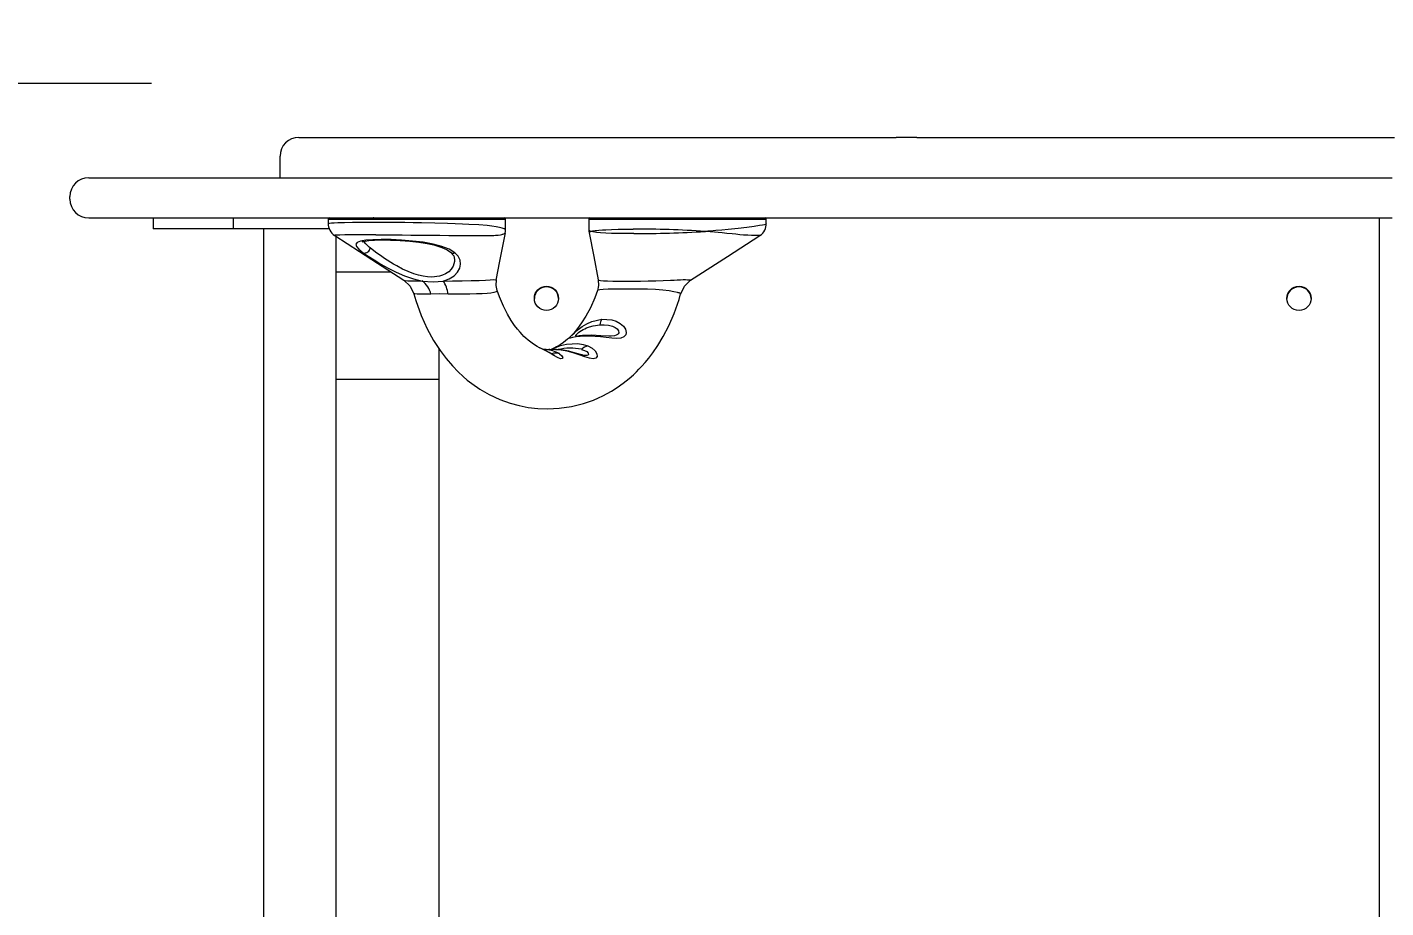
# Model space of a CAD drawing. Header units: millimetres. Extents: x -2634 to 1859, y -2336 to 1765.
# Drawn here: x -418 to 88, y -42 to 286 of the extents above; entities that cross this region are included whole.
import ezdxf

# ---------------------------------------------------------------- set-up
doc = ezdxf.new("R2010")
doc.units = ezdxf.units.MM
for name, color, linetype in [('DIKOM_ОБЪЕКТ', 7, 'Continuous'), ('DIKOM_РАЗМЕР_ЗОНА', 7, 'Continuous'), ('DIKOM_РАЗМЕР_ОБЪЕКТА', 7, 'Continuous')]:
    doc.layers.add(name, color=color, linetype=linetype)
doc.styles.add('style1', font='arialbd.ttf', dxfattribs={"width": 0.8})
doc.dimstyles.new('1-50', dxfattribs={"dimtxt": 300, "dimasz": 200, "dimexe": 100, "dimexo": 0, "dimgap": 100, "dimtad": 1, "dimtxsty": 'style1', "dimcen": 200, "dimclrd": 7, "dimclre": 7, "dimclrt": 7, "dimadec": 1, "dimazin": 2, "dimtfac": 1, "dimtmove": 0, "dimatfit": 2, "dimfxl": 0, "dimlwd": 25, "dimlwe": 18, "dimarcsym": 0})

# ---------------------------------------------------------------- blocks, each defined once
blk = doc.blocks.new('*D1')
at = {"layer": 'Defpoints', "color": 0, "transparency": 16777216}
for p in [(-371.51, 264.53), (-555.92, -235.47), (-358.25, -235.47)]:
    blk.add_point(p, dxfattribs=at)
at = {"layer": 'DIKOM_РАЗМЕР_ОБЪЕКТА', "color": 7, "lineweight": 25, "transparency": 16777216}
for p, q in [((-555.92, 464.53), (-555.92, 664.53)), ((-555.92, 264.53), (-555.92, -235.47)), ((-555.92, -435.47), (-555.92, -635.47))]:
    blk.add_line(p, q, dxfattribs=at)
at = {"layer": 'DIKOM_РАЗМЕР_ОБЪЕКТА', "color": 7, "lineweight": 18, "transparency": 16777216}
for p, q in [((-371.51, 264.53), (-655.92, 264.53)), ((-358.25, -235.47), (-655.92, -235.47))]:
    blk.add_line(p, q, dxfattribs=at)
at = {"layer": 'DIKOM_РАЗМЕР_ОБЪЕКТА', "color": 7, "transparency": 16777216}
for points in [[(-589.25, 464.53), (-522.58, 464.53), (-555.92, 264.53)], [(-589.25, -435.47), (-522.58, -435.47), (-555.92, -235.47)]]:
    blk.add_solid(points, dxfattribs=at)
at = {"layer": 'DIKOM_РАЗМЕР_ОБЪЕКТА', "color": 7, "transparency": 16777216, "insert": (-809.09, 14.53), "char_height": 300, "attachment_point": 5, "rotation": 90, "style": 'style1'}
blk.add_mtext('{\\fArial|b0|i0|c204|p34;460}', dxfattribs=at)
blk = doc.blocks.new('*D3')
at = {"layer": 'Defpoints', "color": 0, "transparency": 16777216}
for p in [(-2184.02, 1764.53), (329.94, 1764.53), (329.94, -1735.47)]:
    blk.add_point(p, dxfattribs=at)
at = {"layer": 'DIKOM_РАЗМЕР_ЗОНА', "color": 7, "lineweight": 18, "transparency": 16777216}
for p, q in [((329.94, 1764.53), (-2284.02, 1764.53)), ((329.94, -1735.47), (-2284.02, -1735.47))]:
    blk.add_line(p, q, dxfattribs=at)
at = {"layer": 'DIKOM_РАЗМЕР_ЗОНА', "color": 7, "lineweight": 25, "transparency": 16777216}
blk.add_line((-2184.02, -1535.47), (-2184.02, 1564.53), dxfattribs=at)
at = {"layer": 'DIKOM_РАЗМЕР_ЗОНА', "color": 7, "transparency": 16777216}
for points in [[(-2217.35, 1564.53), (-2150.68, 1564.53), (-2184.02, 1764.53)], [(-2217.35, -1535.47), (-2150.68, -1535.47), (-2184.02, -1735.47)]]:
    blk.add_solid(points, dxfattribs=at)
at = {"layer": 'DIKOM_РАЗМЕР_ЗОНА', "color": 7, "transparency": 16777216, "insert": (-2437.29, 14.53), "char_height": 300, "attachment_point": 5, "rotation": 90, "style": 'style1'}
blk.add_mtext('{\\fArial|b0|i0|c204|p34;3500}', dxfattribs=at)

msp = doc.modelspace()

# ---------------------------------------------------------------- linework, layer by layer
at = {"layer": 'DIKOM_ОБЪЕКТ', "color": 7, "lineweight": 15}
for p, q in [((-316.659, 244.508), (-312.699, 244.508)), ((-316.622, 244.508), (-315.16, 244.508)), ((-312.699, 244.508), (-310.517, 244.508)), ((-310.517, 244.508), (-308.516, 244.508)), ((-308.516, 244.508), (-307.555, 244.508)), ((-307.555, 244.508), (-306.601, 244.508)), ((-306.601, 244.508), (-305.646, 244.508)), ((-305.646, 244.508), (-304.675, 244.508)), ((-304.675, 244.508), (-303.678, 244.508)), ((-303.678, 244.508), (-302.641, 244.508)), ((-302.641, 244.508), (-301.553, 244.508)), ((-301.553, 244.508), (-300.402, 244.508)), ((-300.402, 244.508), (-297.862, 244.508)), ((-297.862, 244.508), (-282.758, 244.508)), ((-282.758, 244.508), (-270.886, 244.508)), ((-270.886, 244.508), (-255.105, 244.508)), ((-255.105, 244.508), (-252.874, 244.508)), ((-252.874, 244.508), (-250.678, 244.508)), ((-250.678, 244.508), (-248.517, 244.508)), ((-248.517, 244.508), (-246.391, 244.508)), ((-246.391, 244.508), (-242.237, 244.508)), ((-242.237, 244.508), (-238.213, 244.508)), ((-238.213, 244.508), (-234.315, 244.508)), ((-234.315, 244.508), (-230.536, 244.508)), ((-230.536, 244.508), (-223.321, 244.508)), ((-223.321, 244.508), (-216.53, 244.508)), ((-216.53, 244.508), (-210.124, 244.508)), ((-210.124, 244.508), (-198.316, 244.508)), ((-198.316, 244.508), (-177.647, 244.508)), ((-177.647, 244.508), (-172.872, 244.508)), ((-172.872, 244.508), (-168.177, 244.508)), ((-168.177, 244.508), (-165.847, 244.508)), ((-165.847, 244.508), (-163.523, 244.508)), ((-163.523, 244.508), (-162.362, 244.508)), ((-162.362, 244.508), (-161.2, 244.508)), ((-161.2, 244.508), (-160.037, 244.508)), ((-160.037, 244.508), (-158.874, 244.508)), ((-158.874, 244.508), (-156.603, 244.508)), ((-156.603, 244.508), (-154.445, 244.508)), ((-154.445, 244.508), (-152.387, 244.508)), ((-152.387, 244.508), (-150.419, 244.508)), ((-150.419, 244.508), (-148.53, 244.508)), ((-148.53, 244.508), (-146.709, 244.508)), ((-146.709, 244.508), (-144.943, 244.508)), ((-144.943, 244.508), (-144.079, 244.508)), ((-144.079, 244.508), (-143.224, 244.508)), ((-143.224, 244.508), (-141.539, 244.508)), ((-141.539, 244.508), (-139.877, 244.508)), ((-139.877, 244.508), (-138.227, 244.508)), ((-138.227, 244.508), (-136.579, 244.508)), ((-136.579, 244.508), (-133.241, 244.508)), ((-133.241, 244.508), (-129.774, 244.508)), ((-129.774, 244.508), (-126.091, 244.508)), ((-126.091, 244.508), (-122.102, 244.508)), ((-122.102, 244.508), (-119.964, 244.508)), ((-119.964, 244.508), (-117.718, 244.508)), ((-117.718, 244.508), (-115.351, 244.508)), ((-115.351, 244.508), (-112.851, 244.508)), ((-112.851, 244.508), (-110.209, 244.508)), ((-110.209, 244.508), (-107.412, 244.508)), ((-107.412, 244.508), (-104.452, 244.508)), ((-104.452, 244.508), (-101.314, 244.508)), ((-101.314, 244.508), (-97.989, 244.508)), ((-97.989, 244.508), (-94.466, 244.508)), ((-86.781, 244.508), (-94.466, 244.508)), ((-86.781, 244.508), (-82.904, 244.508)), ((-82.904, 244.508), (-78.313, 244.508)), ((-78.313, 244.508), (-67.362, 244.508)), ((-67.362, 244.508), (-41.024, 244.508)), ((-41.024, 244.508), (-13.787, 244.508)), ((-13.787, 244.508), (-1.713, 244.508)), ((-1.713, 244.508), (3.609, 244.508)), ((3.609, 244.508), (8.329, 244.508)), ((8.329, 244.508), (10.708, 244.508)), ((10.708, 244.508), (13.446, 244.508)), ((13.446, 244.508), (16.525, 244.508)), ((16.525, 244.508), (19.926, 244.508)), ((19.926, 244.508), (27.62, 244.508)), ((27.62, 244.508), (36.38, 244.508)), ((36.38, 244.508), (46.059, 244.508)), ((46.059, 244.508), (56.509, 244.508)), ((56.509, 244.508), (67.581, 244.508)), ((67.581, 244.508), (79.129, 244.508)), ((79.129, 244.508), (91.004, 244.508)), ((-323.659, 229.508), (-323.659, 237.508)), ((-394.875, 229.508), (-390.929, 229.508)), ((-390.929, 229.508), (-382.623, 229.508)), ((-382.623, 229.508), (-373.78, 229.508)), ((-373.78, 229.508), (-364.962, 229.508)), ((-364.962, 229.508), (-364.844, 229.508)), ((-364.844, 229.508), (-364.536, 229.508)), ((-364.536, 229.508), (-364.033, 229.508)), ((-364.033, 229.508), (-363.328, 229.508)), ((-363.328, 229.508), (-362.897, 229.508)), ((-362.897, 229.508), (-362.414, 229.508)), ((-362.414, 229.508), (-362.375, 229.508)), ((-362.375, 229.508), (-362.331, 229.508)), ((-362.331, 229.508), (-362.284, 229.508)), ((-362.284, 229.508), (-362.231, 229.508)), ((-362.231, 229.508), (-362.174, 229.508)), ((-362.174, 229.508), (-362.113, 229.508)), ((-362.113, 229.508), (-362.047, 229.508)), ((-362.047, 229.508), (-361.977, 229.508)), ((-361.977, 229.508), (-361.904, 229.508)), ((-361.904, 229.508), (-361.826, 229.508)), ((-361.826, 229.508), (-361.744, 229.508)), ((-361.744, 229.508), (-361.659, 229.508)), ((-361.659, 229.508), (-361.476, 229.508)), ((-361.476, 229.508), (-361.279, 229.508)), ((-361.279, 229.508), (-361.068, 229.508)), ((-361.068, 229.508), (-360.844, 229.508)), ((-360.844, 229.508), (-360.606, 229.508)), ((-360.606, 229.508), (-360.358, 229.508)), ((-360.358, 229.508), (-360.097, 229.508)), ((-360.097, 229.508), (-359.826, 229.508)), ((-359.826, 229.508), (-359.545, 229.508)), ((-359.545, 229.508), (-359.254, 229.508)), ((-359.254, 229.508), (-358.955, 229.508)), ((-358.955, 229.508), (-358.647, 229.508)), ((-358.647, 229.508), (-358.332, 229.508)), ((-358.332, 229.508), (-358.009, 229.508)), ((-358.009, 229.508), (-357.913, 229.508)), ((-357.913, 229.508), (-357.858, 229.508)), ((-357.858, 229.508), (-357.576, 229.508)), ((-357.576, 229.508), (-357.048, 229.508)), ((-357.048, 229.508), (-356.256, 229.508)), ((-356.256, 229.508), (-355.754, 229.508)), ((-355.754, 229.508), (-355.18, 229.508)), ((-355.18, 229.508), (-354.529, 229.508)), ((-354.529, 229.508), (-353.801, 229.508)), ((-353.801, 229.508), (-352.993, 229.508)), ((-352.993, 229.508), (-352.101, 229.508)), ((-352.101, 229.508), (-351.125, 229.508)), ((-351.125, 229.508), (-350.061, 229.508)), ((-350.061, 229.508), (-347.611, 229.508)), ((-347.611, 229.508), (-344.722, 229.508)), ((-344.722, 229.508), (-341.435, 229.508)), ((-341.435, 229.508), (-337.793, 229.508)), ((-337.793, 229.508), (-329.608, 229.508)), ((-329.608, 229.508), (-320.501, 229.508)), ((-320.501, 229.508), (-315.706, 229.508)), ((-315.706, 229.508), (-310.805, 229.508)), ((-310.805, 229.508), (-305.841, 229.508)), ((-305.841, 229.508), (-300.855, 229.508)), ((-300.855, 229.508), (-295.89, 229.508)), ((-295.89, 229.508), (-290.985, 229.508)), ((-290.985, 229.508), (-288.569, 229.508)), ((-288.569, 229.508), (-286.184, 229.508)), ((-286.184, 229.508), (-283.836, 229.508)), ((-283.836, 229.508), (-281.529, 229.508)), ((-281.529, 229.508), (-276.88, 229.508)), ((-276.88, 229.508), (-272.089, 229.508)), ((-272.089, 229.508), (-267.18, 229.508)), ((-267.18, 229.508), (-262.179, 229.508)), ((-262.179, 229.508), (-257.108, 229.508)), ((-257.108, 229.508), (-251.994, 229.508)), ((-251.994, 229.508), (-246.861, 229.508)), ((-246.861, 229.508), (-241.732, 229.508)), ((-241.732, 229.508), (-236.634, 229.508)), ((-236.634, 229.508), (-231.59, 229.508)), ((-231.59, 229.508), (-226.624, 229.508)), ((-226.624, 229.508), (-221.763, 229.508)), ((-221.763, 229.508), (-217.029, 229.508)), ((-217.029, 229.508), (-212.448, 229.508)), ((-212.448, 229.508), (-208.044, 229.508)), ((-208.044, 229.508), (-203.842, 229.508)), ((-203.842, 229.508), (-201.809, 229.508)), ((-201.809, 229.508), (-199.801, 229.508)), ((-199.801, 229.508), (-197.818, 229.508)), ((-197.818, 229.508), (-195.86, 229.508)), ((-195.86, 229.508), (-193.928, 229.508)), ((-193.928, 229.508), (-192.02, 229.508)), ((-192.02, 229.508), (-188.278, 229.508)), ((-188.278, 229.508), (-184.633, 229.508)), ((-184.633, 229.508), (-181.084, 229.508)), ((-181.084, 229.508), (-174.268, 229.508)), ((-174.268, 229.508), (-161.724, 229.508)), ((-161.724, 229.508), (-158.808, 229.508)), ((-158.808, 229.508), (-155.975, 229.508)), ((-155.975, 229.508), (-154.59, 229.508)), ((-154.59, 229.508), (-153.226, 229.508)), ((-153.226, 229.508), (-151.882, 229.508)), ((-151.882, 229.508), (-151.218, 229.508)), ((-151.218, 229.508), (-150.559, 229.508)), ((-150.559, 229.508), (-149.893, 229.508)), ((-149.893, 229.508), (-149.208, 229.508)), ((-149.208, 229.508), (-148.505, 229.508)), ((-148.505, 229.508), (-147.784, 229.508)), ((-147.784, 229.508), (-147.046, 229.508)), ((-147.046, 229.508), (-146.289, 229.508)), ((-146.289, 229.508), (-145.515, 229.508)), ((-145.515, 229.508), (-144.726, 229.508)), ((-144.726, 229.508), (-143.919, 229.508)), ((-143.919, 229.508), (-143.095, 229.508)), ((-143.095, 229.508), (-142.641, 229.508)), ((-142.641, 229.508), (-141.539, 229.508)), ((-141.539, 229.508), (-139.877, 229.508)), ((-139.877, 229.508), (-138.227, 229.508)), ((-138.227, 229.508), (-136.579, 229.508)), ((-136.579, 229.508), (-133.241, 229.508)), ((-133.241, 229.508), (-129.774, 229.508)), ((-129.774, 229.508), (-126.091, 229.508)), ((-126.091, 229.508), (-122.102, 229.508)), ((-122.102, 229.508), (-119.964, 229.508)), ((-119.964, 229.508), (-119.675, 229.508)), ((-119.675, 229.508), (-116.956, 229.508)), ((-116.956, 229.508), (-112.307, 229.508)), ((-112.307, 229.508), (-102.689, 229.508)), ((-102.689, 229.508), (-80.06, 229.508)), ((-80.06, 229.508), (-73.546, 229.508)), ((-73.546, 229.508), (-68.012, 229.508)), ((-68.012, 229.508), (-62.188, 229.508)), ((-62.188, 229.508), (-56.136, 229.508)), ((-56.136, 229.508), (-49.92, 229.508)), ((-49.92, 229.508), (-37.249, 229.508)), ((-37.249, 229.508), (-24.679, 229.508)), ((-24.679, 229.508), (-12.716, 229.508)), ((-12.716, 229.508), (-1.865, 229.508)), ((-1.865, 229.508), (7.367, 229.508)), ((7.367, 229.508), (9.746, 229.508)), ((9.746, 229.508), (12.484, 229.508)), ((12.484, 229.508), (15.563, 229.508)), ((15.563, 229.508), (18.964, 229.508)), ((18.964, 229.508), (26.657, 229.508)), ((26.657, 229.508), (35.418, 229.508)), ((35.418, 229.508), (45.097, 229.508)), ((45.097, 229.508), (55.547, 229.508)), ((55.547, 229.508), (66.619, 229.508)), ((66.619, 229.508), (78.167, 229.508)), ((78.167, 229.508), (90.042, 229.508)), ((-401.875, 221.508), (-401.875, 222.508)), ((-394.875, 214.508), (-382.623, 214.508)), ((-382.623, 214.508), (-373.78, 214.508)), ((-373.78, 214.508), (-364.962, 214.508)), ((-370.95, 214.508), (-370.95, 210.508)), ((-364.962, 214.508), (-364.844, 214.508)), ((-364.844, 214.508), (-364.536, 214.508)), ((-364.536, 214.508), (-364.033, 214.508)), ((-364.033, 214.508), (-363.328, 214.508)), ((-363.328, 214.508), (-362.897, 214.508)), ((-362.897, 214.508), (-362.414, 214.508)), ((-362.414, 214.508), (-362.375, 214.508)), ((-362.375, 214.508), (-362.331, 214.508)), ((-362.331, 214.508), (-362.284, 214.508)), ((-362.284, 214.508), (-362.231, 214.508)), ((-362.231, 214.508), (-362.174, 214.508)), ((-362.174, 214.508), (-362.113, 214.508)), ((-362.113, 214.508), (-362.047, 214.508)), ((-362.047, 214.508), (-361.977, 214.508)), ((-361.977, 214.508), (-361.904, 214.508)), ((-361.904, 214.508), (-361.826, 214.508)), ((-361.826, 214.508), (-361.744, 214.508)), ((-361.744, 214.508), (-361.659, 214.508)), ((-361.659, 214.508), (-361.476, 214.508)), ((-361.476, 214.508), (-361.279, 214.508)), ((-361.279, 214.508), (-361.068, 214.508)), ((-361.068, 214.508), (-360.844, 214.508)), ((-360.844, 214.508), (-360.606, 214.508)), ((-360.606, 214.508), (-360.358, 214.508)), ((-360.358, 214.508), (-360.097, 214.508)), ((-360.097, 214.508), (-359.826, 214.508)), ((-359.826, 214.508), (-359.545, 214.508)), ((-359.545, 214.508), (-359.254, 214.508)), ((-359.254, 214.508), (-358.955, 214.508)), ((-358.955, 214.508), (-358.647, 214.508)), ((-358.647, 214.508), (-358.332, 214.508)), ((-358.332, 214.508), (-358.009, 214.508)), ((-358.009, 214.508), (-357.913, 214.508)), ((-357.913, 214.508), (-357.858, 214.508)), ((-357.858, 214.508), (-357.576, 214.508)), ((-357.576, 214.508), (-357.048, 214.508)), ((-357.048, 214.508), (-356.256, 214.508)), ((-356.256, 214.508), (-355.754, 214.508)), ((-355.754, 214.508), (-355.18, 214.508)), ((-355.18, 214.508), (-354.529, 214.508)), ((-354.529, 214.508), (-353.801, 214.508)), ((-353.801, 214.508), (-352.993, 214.508)), ((-352.993, 214.508), (-352.101, 214.508)), ((-352.101, 214.508), (-351.125, 214.508)), ((-351.125, 214.508), (-350.061, 214.508)), ((-350.061, 214.508), (-347.611, 214.508)), ((-347.611, 214.508), (-344.722, 214.508)), ((-344.722, 214.508), (-341.435, 214.508)), ((-341.435, 214.508), (-337.793, 214.508)), ((-340.95, 210.508), (-340.95, 214.508)), ((-337.793, 214.508), (-329.608, 214.508)), ((-329.608, 214.508), (-320.501, 214.508)), ((-320.501, 214.508), (-315.706, 214.508)), ((-315.706, 214.508), (-310.805, 214.508)), ((-310.805, 214.508), (-305.841, 214.508)), ((-305.841, 214.508), (-300.855, 214.508)), ((-305.765, 214.008), (-305.765, 212.276)), ((-289.265, 214.008), (-305.765, 214.008)), ((-300.855, 214.508), (-295.89, 214.508)), ((-295.89, 214.508), (-290.985, 214.508)), ((-290.985, 214.508), (-288.569, 214.508)), ((-239.765, 214.008), (-289.265, 214.008)), ((-288.744, 214.508), (-289.015, 214.508)), ((-288.569, 214.508), (-286.184, 214.508)), ((-286.184, 214.508), (-283.836, 214.508)), ((-283.836, 214.508), (-281.529, 214.508)), ((-281.529, 214.508), (-276.88, 214.508)), ((-276.88, 214.508), (-272.089, 214.508)), ((-272.089, 214.508), (-267.18, 214.508)), ((-267.18, 214.508), (-262.179, 214.508)), ((-262.179, 214.508), (-257.108, 214.508)), ((-257.108, 214.508), (-251.994, 214.508)), ((-251.994, 214.508), (-246.861, 214.508)), ((-246.861, 214.508), (-241.732, 214.508)), ((-241.732, 214.508), (-236.634, 214.508)), ((-239.765, 210.01), (-239.765, 214.008)), ((-236.634, 214.508), (-231.59, 214.508)), ((-231.59, 214.508), (-226.624, 214.508)), ((-226.624, 214.508), (-221.763, 214.508)), ((-221.763, 214.508), (-217.029, 214.508)), ((-217.029, 214.508), (-212.448, 214.508)), ((-212.448, 214.508), (-208.044, 214.508)), ((-208.765, 214.008), (-208.765, 210.009)), ((-192.265, 214.008), (-208.765, 214.008)), ((-208.219, 214.508), (-208.224, 214.508)), ((-208.044, 214.508), (-203.842, 214.508)), ((-203.842, 214.508), (-201.809, 214.508)), ((-201.809, 214.508), (-199.801, 214.508)), ((-199.801, 214.508), (-197.818, 214.508)), ((-197.818, 214.508), (-195.86, 214.508)), ((-195.86, 214.508), (-193.928, 214.508)), ((-193.928, 214.508), (-192.02, 214.508)), ((-142.765, 214.008), (-192.265, 214.008)), ((-192.02, 214.508), (-188.278, 214.508)), ((-188.278, 214.508), (-184.633, 214.508)), ((-184.633, 214.508), (-181.084, 214.508)), ((-181.084, 214.508), (-174.268, 214.508)), ((-174.268, 214.508), (-161.724, 214.508)), ((-161.724, 214.508), (-158.808, 214.508)), ((-158.808, 214.508), (-155.975, 214.508)), ((-155.975, 214.508), (-154.59, 214.508)), ((-154.59, 214.508), (-153.226, 214.508)), ((-153.226, 214.508), (-151.882, 214.508)), ((-151.882, 214.508), (-151.218, 214.508)), ((-151.218, 214.508), (-150.559, 214.508)), ((-150.559, 214.508), (-149.893, 214.508)), ((-149.893, 214.508), (-149.208, 214.508)), ((-149.208, 214.508), (-148.505, 214.508)), ((-148.505, 214.508), (-147.784, 214.508)), ((-147.784, 214.508), (-147.046, 214.508)), ((-147.046, 214.508), (-146.289, 214.508)), ((-146.289, 214.508), (-145.515, 214.508)), ((-145.515, 214.508), (-144.726, 214.508)), ((-144.726, 214.508), (-143.919, 214.508)), ((-143.919, 214.508), (-143.095, 214.508)), ((-143.744, 214.508), (-143.298, 214.508)), ((-143.095, 214.508), (-142.257, 214.508)), ((-142.765, 212.275), (-142.765, 214.008)), ((-142.257, 214.508), (-141.402, 214.508)), ((-141.402, 214.508), (-140.532, 214.508)), ((-140.532, 214.508), (-139.646, 214.508)), ((-139.646, 214.508), (-137.832, 214.508)), ((-137.832, 214.508), (-135.961, 214.508)), ((-135.961, 214.508), (-134.035, 214.508)), ((-134.035, 214.508), (-132.058, 214.508)), ((-132.058, 214.508), (-130.03, 214.508)), ((-130.03, 214.508), (-127.956, 214.508)), ((-127.956, 214.508), (-125.836, 214.508)), ((-125.836, 214.508), (-121.472, 214.508)), ((-121.472, 214.508), (-116.956, 214.508)), ((-116.956, 214.508), (-112.307, 214.508)), ((-112.307, 214.508), (-102.689, 214.508)), ((-102.689, 214.508), (-80.06, 214.508)), ((-80.06, 214.508), (-73.546, 214.508)), ((-73.546, 214.508), (-68.012, 214.508)), ((-68.012, 214.508), (-62.188, 214.508)), ((-62.188, 214.508), (-56.136, 214.508)), ((-56.136, 214.508), (-49.92, 214.508)), ((-49.92, 214.508), (-37.249, 214.508)), ((-37.249, 214.508), (-24.679, 214.508)), ((-24.679, 214.508), (-12.716, 214.508)), ((-12.716, 214.508), (-1.865, 214.508)), ((-1.865, 214.508), (7.367, 214.508)), ((7.367, 214.508), (9.746, 214.508)), ((9.746, 214.508), (12.484, 214.508)), ((12.484, 214.508), (15.563, 214.508)), ((15.563, 214.508), (18.964, 214.508)), ((18.964, 214.508), (26.657, 214.508)), ((26.657, 214.508), (35.418, 214.508)), ((35.418, 214.508), (45.097, 214.508)), ((45.097, 214.508), (55.547, 214.508)), ((55.547, 214.508), (66.619, 214.508)), ((66.619, 214.508), (78.167, 214.508)), ((78.167, 214.508), (90.042, 214.508)), ((85.441, -185.391), (85.441, 214.508)), ((-340.95, 210.508), (-370.95, 210.508)), ((-305.394, 210.508), (-340.95, 210.508)), ((-329.809, 210.508), (-329.809, -181.492)), ((-302.809, -178.587), (-302.809, 207.603)), ((-239.897, 208.949), (-239.868, 209.017)), ((-239.848, 210.01), (-239.856, 210.064)), ((-165.557, 209.508), (-165.39, 209.508)), ((-145.141, 207.986), (-145.142, 207.982)), ((-290.128, 203.343), (-290.487, 203.639)), ((-302.809, 194.508), (-282.501, 194.508)), ((-242.998, 187.502), (-242.982, 187.477)), ((-205.531, 187.5), (-205.553, 187.464)), ((-264.559, 165.862), (-264.559, -136.853)), ((-226.858, 166.098), (-227.038, 166.179)), ((-224.656, 165.527), (-225.706, 165.567)), ((-221.555, 166.179), (-222.856, 165.554)), ((-302.809, 154.508), (-264.559, 154.508))]:
    msp.add_line(p, q, dxfattribs=at)
at = {"layer": 'DIKOM_ОБЪЕКТ', "color": 7, "lineweight": 15, "flags": 128}
for points in [[(-289.265, 212.842), (-293.243, 212.832), (-296.754, 212.803), (-299.738, 212.753), (-302.151, 212.684), (-303.531, 212.621), (-304.566, 212.547), (-305.271, 212.462), (-305.748, 212.316), (-305.707, 212.272)], [(-239.856, 210.064), (-239.881, 210.233), (-240.293, 210.497), (-241.037, 210.771), (-242.005, 211.015), (-243.311, 211.256), (-244.865, 211.474), (-246.64, 211.669), (-249.725, 211.923), (-253.409, 212.145), (-255.86, 212.26), (-258.524, 212.365), (-261.392, 212.46), (-266.04, 212.583), (-271.032, 212.683), (-274.113, 212.731), (-277.216, 212.77), (-280.314, 212.801), (-284.883, 212.831), (-289.265, 212.842)], [(-303.359, 207.958), (-289.546, 199.055), (-277.572, 191.327)], [(-288.07, 208.226), (-286.94, 208.226), (-284.958, 208.224), (-282.053, 208.216), (-278.19, 208.198), (-275.042, 208.179), (-271.437, 208.152), (-267.461, 208.115), (-264.239, 208.082), (-260.873, 208.044), (-259.736, 208.03), (-258.593, 208.017), (-257.444, 208.003), (-256.29, 207.99), (-255.131, 207.977), (-253.975, 207.965), (-250.516, 207.939), (-247.406, 207.946), (-246.683, 207.957), (-245.991, 207.971), (-245.329, 207.99), (-244.699, 208.014), (-244.099, 208.044), (-243.531, 208.08), (-242.996, 208.123), (-242.495, 208.173), (-241.655, 208.289), (-241.172, 208.381), (-240.954, 208.431), (-240.787, 208.476), (-240.476, 208.575), (-240.19, 208.698), (-240.045, 208.786), (-239.918, 208.901), (-239.897, 208.949)], [(-243.212, 191.421), (-241.874, 198.475), (-239.859, 209.015)], [(-239.884, 208.949), (-239.798, 209.508), (-239.772, 210.117)], [(-208.765, 210.047), (-208.741, 209.507), (-208.671, 209.016)], [(-208.08, 209.508), (-208.082, 209.509), (-208.086, 209.51), (-208.098, 209.514), (-208.143, 209.529), (-208.301, 209.589), (-208.365, 209.616), (-208.424, 209.644), (-208.479, 209.673), (-208.706, 209.85), (-208.682, 210.009)], [(-208.08, 209.509), (-208.536, 209.284), (-208.672, 209.092), (-208.617, 209.016)], [(-208.669, 209.004), (-206.991, 200.217), (-205.323, 191.438)], [(-208.08, 209.508), (-208.077, 209.51), (-208.052, 209.518), (-207.682, 209.614), (-207.329, 209.688), (-206.874, 209.767), (-206.404, 209.837), (-205.973, 209.891), (-205.029, 209.987), (-203.765, 210.086), (-202.523, 210.161), (-200.377, 210.253), (-197.908, 210.321), (-195.125, 210.363), (-192.265, 210.375)], [(-192.073, 208.692), (-195.077, 208.701), (-197.847, 208.736), (-200.336, 208.796), (-202.525, 208.881), (-204.414, 208.994), (-205.974, 209.139), (-207.316, 209.332), (-207.775, 209.429), (-208.08, 209.509)], [(-170.967, 191.32), (-157.174, 200.217), (-145.137, 207.98)], [(-142.819, 212.275), (-142.938, 212.146), (-143.428, 212.001), (-144.205, 211.843), (-145.241, 211.669), (-147.314, 211.368), (-150.034, 211.015), (-153.241, 210.632), (-156.913, 210.234), (-159.285, 210.004), (-161.519, 209.808), (-163.655, 209.638), (-164.467, 209.579), (-165.39, 209.508)], [(-145.142, 207.982), (-145.142, 207.978), (-145.22, 207.965), (-145.493, 207.948), (-145.859, 207.939), (-146.444, 207.938), (-147.088, 207.947), (-148.257, 207.986), (-149.619, 208.059), (-151.219, 208.174), (-152.558, 208.291), (-154.062, 208.436), (-155.511, 208.585), (-157.423, 208.785), (-159.212, 208.966), (-160.651, 209.106), (-162.064, 209.235), (-163.691, 209.372), (-165.39, 209.508)], [(-286.021, 206.495), (-289.17, 206.422), (-291.783, 206.224), (-293.765, 205.89), (-295.026, 205.408), (-295.539, 204.753), (-295.296, 203.909), (-294.337, 202.855), (-292.736, 201.581)], [(-293.066, 205.662), (-293.082, 205.639), (-292.793, 205.738), (-292.015, 205.923), (-290.6, 206.122), (-288.493, 206.275), (-285.797, 206.342), (-282.551, 206.304), (-278.955, 206.147), (-275.379, 205.873), (-272.033, 205.495), (-268.99, 205.016), (-266.451, 204.475), (-264.553, 203.944), (-263.822, 203.699), (-262.848, 203.323), (-261.555, 202.704), (-260.203, 201.792)], [(-290.487, 203.639), (-291.809, 204.849), (-292.537, 205.799)], [(-258.775, 199.112), (-258.813, 198.379), (-258.999, 197.498), (-259.323, 196.64), (-260.01, 195.503), (-260.924, 194.53), (-262.096, 193.706), (-263.2, 193.189), (-264.412, 192.818), (-267.264, 192.506), (-268.833, 192.585), (-270.487, 192.82), (-272.135, 193.191), (-273.853, 193.71), (-276.022, 194.54), (-278.137, 195.518), (-280.275, 196.658), (-281.44, 197.336), (-282.526, 197.999), (-283.878, 198.861), (-284.816, 199.482), (-285.822, 200.167), (-288.162, 201.832), (-290.128, 203.343)], [(-258.653, 201.56), (-260.741, 202.873), (-263.47, 203.951), (-266.76, 204.81), (-270.448, 205.463), (-274.4, 205.941), (-278.435, 206.263), (-282.354, 206.444), (-286.021, 206.495)], [(-292.736, 201.581), (-290.883, 200.295), (-288.69, 198.88), (-286.184, 197.358), (-283.444, 195.813), (-280.472, 194.305), (-277.329, 192.944), (-274.053, 191.822), (-270.746, 191.042)], [(-263.038, 191.041), (-260.74, 191.82), (-258.942, 192.932), (-257.638, 194.293), (-256.839, 195.782), (-256.531, 197.332), (-256.724, 198.843), (-257.43, 200.27), (-258.653, 201.56)], [(-260.203, 201.792), (-259.059, 200.393), (-258.765, 199.115)], [(-277.607, 191.35), (-275.292, 189.149), (-273.917, 186.279)], [(-277.57, 191.331), (-277.549, 191.316), (-277.457, 191.288), (-277.328, 191.262), (-277.171, 191.239), (-276.183, 191.159), (-274.681, 191.101), (-272.947, 191.065), (-270.746, 191.042)], [(-270.746, 191.042), (-266.724, 190.731), (-263.038, 191.041)], [(-263.038, 191.041), (-259.503, 191.071), (-255.957, 191.124), (-252.612, 191.204), (-249.648, 191.311), (-247.24, 191.427), (-245.457, 191.522), (-244.245, 191.566), (-243.521, 191.544), (-243.223, 191.464), (-243.253, 191.427)], [(-242.982, 187.477), (-242.922, 187.38), (-243.281, 187.068), (-244.119, 186.764)], [(-242.913, 187.467), (-243.314, 189.364), (-243.205, 191.457)], [(-227.026, 166.205), (-227.136, 166.25), (-228.074, 166.718), (-229.428, 167.542), (-231.362, 169.012), (-232.264, 169.817), (-232.92, 170.45), (-233.553, 171.1), (-234.358, 171.986), (-235.317, 173.132), (-236.403, 174.561), (-237.647, 176.385), (-239.065, 178.75), (-240.568, 181.669), (-242.059, 185.127), (-242.901, 187.538)], [(-205.628, 187.536), (-206.618, 184.748), (-208.233, 181.095), (-209.897, 177.986), (-211.507, 175.438), (-212.97, 173.437), (-214.431, 171.692), (-215.662, 170.397), (-216.676, 169.441), (-217.446, 168.78), (-218.209, 168.178), (-219.509, 167.276), (-220.827, 166.522), (-221.439, 166.248)], [(-205.324, 191.443), (-205.219, 189.355), (-205.621, 187.453)], [(-175.832, 186.764), (-177.141, 187.069), (-178.931, 187.382), (-181.214, 187.652), (-183.948, 187.849), (-187.01, 187.971), (-190.222, 188.031), (-193.438, 188.052), (-196.468, 188.051), (-199.222, 188.041), (-201.557, 188.009), (-203.416, 187.94), (-204.722, 187.818), (-205.45, 187.628), (-205.531, 187.5)], [(-205.315, 191.439), (-205.108, 191.325), (-204.455, 191.215), (-203.355, 191.131), (-201.801, 191.079), (-199.847, 191.053), (-197.534, 191.044), (-194.933, 191.04)], [(-194.933, 191.04), (-193.312, 191.037), (-191.852, 191.037), (-190.596, 191.038), (-189.573, 191.042), (-186.686, 191.07), (-183.913, 191.127), (-181.125, 191.225), (-178.392, 191.356), (-177.078, 191.426), (-175.894, 191.486), (-174.697, 191.536), (-173.728, 191.562), (-172.841, 191.565), (-172.077, 191.544), (-171.509, 191.504), (-171.13, 191.449), (-171.013, 191.42), (-170.946, 191.39), (-170.926, 191.356), (-170.948, 191.331), (-170.949, 191.331)], [(-174.614, 186.273), (-173.247, 189.133), (-170.947, 191.332)], [(-267.559, 186.183), (-269.623, 186.188), (-271.343, 186.195), (-272.633, 186.206), (-273.485, 186.231), (-273.89, 186.286), (-273.882, 186.322)], [(-273.868, 186.326), (-273.17, 183.794), (-271.161, 178.244), (-268.906, 173.259), (-266.53, 168.916), (-264.162, 165.247), (-261.923, 162.243), (-259.533, 159.439), (-257.399, 157.228), (-255.547, 155.503), (-254.025, 154.207), (-252.306, 152.863), (-249.385, 150.847), (-245.873, 148.812), (-241.889, 146.96), (-238.052, 145.587), (-234.675, 144.682), (-231.308, 144.042), (-227.785, 143.641), (-223.991, 143.509), (-219.845, 143.718), (-215.232, 144.389), (-210.779, 145.496), (-207.087, 146.781), (-205.247, 147.557), (-203.552, 148.356), (-201.996, 149.165), (-200.303, 150.131), (-198.277, 151.413), (-195.963, 153.06), (-193.837, 154.763), (-192.221, 156.192), (-191.063, 157.294), (-190.149, 158.213), (-189.073, 159.355), (-187.839, 160.749), (-186.472, 162.411), (-185.002, 164.353), (-183.136, 167.08), (-181.118, 170.432), (-179.053, 174.419), (-177.055, 179.019), (-175.239, 184.175), (-174.653, 186.319)], [(-261.175, 186.182), (-264.533, 186.229), (-267.559, 186.183)], [(-244.119, 186.764), (-245.219, 186.544), (-246.68, 186.382), (-248.497, 186.282), (-250.645, 186.229), (-253.082, 186.205), (-255.707, 186.193), (-258.446, 186.186), (-261.175, 186.182)], [(-208.474, 170.543), (-212.048, 170.453), (-213.561, 170.273), (-214.811, 170.04), (-215.705, 169.82), (-216.175, 169.709), (-216.203, 169.81), (-215.829, 170.193), (-215.113, 170.88), (-214.094, 171.837), (-212.804, 172.964), (-211.275, 174.124), (-209.554, 175.174), (-207.723, 176.003), (-203.952, 176.855)], [(-213.315, 170.538), (-213.676, 170.627), (-213.597, 170.925), (-213.374, 171.176), (-213.039, 171.49), (-212.611, 171.849), (-212.098, 172.237), (-210.941, 172.983), (-210.345, 173.304), (-209.7, 173.608), (-208.497, 174.069), (-207.171, 174.435), (-204.68, 174.781), (-204.68, 174.781)], [(-203.952, 176.855), (-200.291, 176.611), (-198.597, 176.076), (-197.103, 175.277), (-195.908, 174.251), (-195.129, 173.094), (-194.844, 171.955), (-195.066, 170.972), (-195.77, 170.251), (-196.913, 169.836), (-198.448, 169.708), (-200.295, 169.802), (-202.324, 170.016), (-204.418, 170.251), (-208.474, 170.543)], [(-204.68, 174.781), (-203.058, 174.782), (-201.467, 174.597), (-200.03, 174.225), (-198.989, 173.767), (-198.223, 173.221), (-197.703, 172.506), (-197.66, 171.739), (-197.853, 171.39), (-198.188, 171.094), (-198.643, 170.865), (-199.206, 170.702), (-200.512, 170.551), (-201.185, 170.536)], [(-209.138, 166.907), (-207.597, 166.063), (-206.447, 165.021), (-205.812, 163.922), (-205.742, 162.959), (-206.212, 162.318), (-207.156, 162.102), (-208.526, 162.314), (-210.284, 162.871), (-212.336, 163.608), (-214.573, 164.353), (-216.86, 164.968), (-219.103, 165.386), (-223.348, 165.569), (-223.602, 165.537), (-223.82, 165.51)], [(-221.432, 166.229), (-219.288, 167.02), (-217.105, 167.555), (-212.903, 167.787), (-210.947, 167.489), (-209.138, 166.907)], [(-207.794, 170.846), (-211.19, 170.737), (-212.387, 170.606), (-213.043, 170.544)], [(-201.302, 170.535), (-204.276, 170.679), (-207.794, 170.846)], [(-221.744, 163.313), (-221.725, 163.325), (-221.952, 163.48), (-222.449, 163.775), (-223.184, 164.206), (-225.051, 165.25), (-226.979, 166.18)], [(-219.739, 164.016), (-218.858, 163.252), (-218.519, 162.577), (-218.714, 162.165), (-219.376, 162.148), (-220.437, 162.57), (-221.849, 163.373), (-223.589, 164.424), (-225.586, 165.525), (-226.858, 166.098)], [(-223.824, 165.542), (-224.271, 165.508), (-224.708, 165.534)], [(-210.069, 163.284), (-210.306, 163.309), (-210.724, 163.391), (-211.287, 163.531), (-211.928, 163.711), (-213.272, 164.107), (-214.57, 164.474), (-216.236, 164.894), (-218.31, 165.301), (-220.812, 165.577), (-222.856, 165.554)], [(-222.616, 163.965), (-221.878, 163.631), (-221.69, 163.487), (-221.622, 163.373), (-221.686, 163.298), (-221.849, 163.292)], [(-211.526, 165.628), (-210.381, 165.238), (-209.551, 164.783), (-208.997, 164.214), (-208.966, 163.668), (-209.176, 163.465), (-209.527, 163.334), (-210.003, 163.285)]]:
    msp.add_lwpolyline(points, dxfattribs=at)
at = {"layer": 'DIKOM_ОБЪЕКТ', "color": 7, "lineweight": 15}
for centre in [(-224.559, 184.609), (55.441, 184.609)]:
    msp.add_circle(centre, 4.5, dxfattribs=at)
for centre, radius, start, end in [((-316.659, 237.508), 7, 90, 180), ((-394.875, 222.508), 7, 90, 180), ((-394.875, 221.508), 7, 180, 270), ((-300.639, 212.31), 5.132, 177.3417, 237.57566), ((-305.265, 214.008), 0.5, 90, 180), ((-240.265, 214.008), 0.5, 0, 90), ((-208.265, 214.008), 0.5, 90, 180), ((-147.892, 212.309), 5.132, 302.4363, 2.61821), ((-143.265, 214.008), 0.5, 0, 90), ((-293.297, -12.176), 220.464, 88.64149, 92.61172), ((-191.581, -189.926), 400.302, 86.2725, 90.0979), ((-192.447, 656.257), 447.565, 270.0479, 273.44447), ((-292.297, 203.668), 2.193, 258.44849, 351.49803), ((-259.235, 203.033), 1.584, 232.48894, 291.56424), ((-276.125, 184.131), 8.809, 13.47109, 52.36578), ((-272.211, 184.874), 11.113, 6.75883, 34.3712), ((-224.559, 184.407), 4.5, 1.2854, 178.7146), ((55.441, 184.407), 4.5, 1.28547, 178.7145), ((-176.635, 182.584), 4.256, 62.20155, 79.12192), ((-199.576, 174.19), 5.138, 148.39466, 173.38949), ((-208.269, 162.469), 4.537, 101.03448, 135.86786), ((-207.676, 169.681), 1.174, 95.78614, 132.76647), ((-225.557, 153.607), 11.949, 60.86332, 85.92838), ((-221.093, 159.673), 4.554, 72.70431, 109.54029), ((-215.608, 146.791), 19.293, 77.78537, 103.9486)]:
    msp.add_arc(centre, radius, start, end, dxfattribs=at)

# ---------------------------------------------------------------- dimensions: what is measured, and where the dimension line sits
at = {"layer": 'DIKOM_РАЗМЕР_ЗОНА'}
dim = msp.add_linear_dim(base=(-2184.017, 1764.531), p1=(329.936, -1735.469), p2=(329.936, 1764.531), angle=90, text='{\\fArial|b0|i0|c204|p34;3500}', dimstyle='1-50', dxfattribs=at)
dim.commit()
dim.dimension.update_dxf_attribs({"geometry": '*D3', "text_midpoint": (-2184.017, 14.531), "dimtype": 160})
at = {"layer": 'DIKOM_РАЗМЕР_ОБЪЕКТА'}
dim = msp.add_linear_dim(base=(-555.918, -235.469), p1=(-371.514, 264.531), p2=(-358.253, -235.469), angle=90, text='{\\fArial|b0|i0|c204|p34;460}', dimstyle='1-50', dxfattribs=at)
dim.commit()
dim.dimension.update_dxf_attribs({"geometry": '*D1', "text_midpoint": (-555.918, 14.531), "dimtype": 160})

doc.saveas('drawing.dxf')
